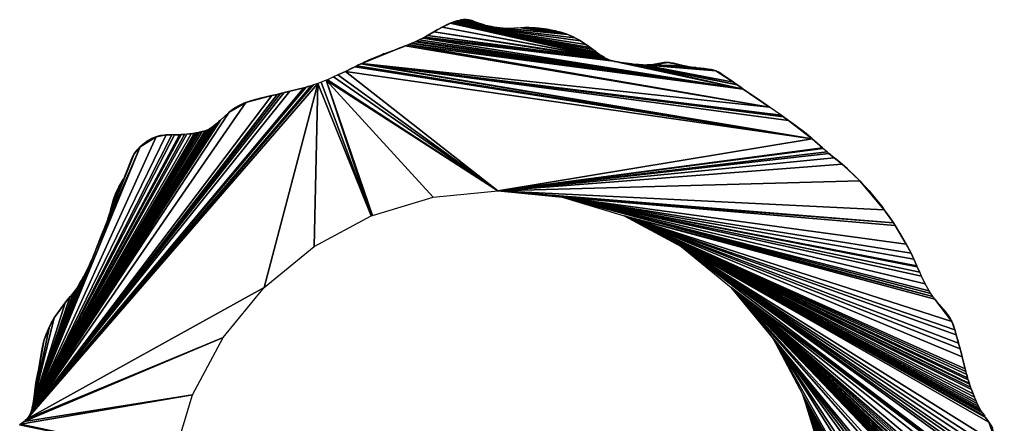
# Model space of a CAD drawing. Extents: x -97 to 94, y -97 to 94.
# Drawn here: x -89.8 to 93.6, y 18.2 to 94.1 of the extents above; entities that cross this region are included whole.
import ezdxf

# ---------------------------------------------------------------- set-up
doc = ezdxf.new("R2010")
doc.units = 0

msp = doc.modelspace()

# ---------------------------------------------------------------- linework, layer by layer
for points in [[(-6.4, 94.09, 84), (-7.22, 93.93, 84), (-8.9, 93.39, 84)], [(-6.18, 94.08, 84), (-6.4, 94.09, 84), (-8.9, 93.39, 84)], [(-5.66, 94.05, 84), (-6.18, 94.08, 84), (-8.9, 93.39, 84)], [(-5.51, 94.03, 84), (-5.66, 94.05, 84), (-8.9, 93.39, 84)], [(-4.99, 93.92, 84), (-5.51, 94.03, 84), (-8.9, 93.39, 84)], [(-7.22, 93.93, 84), (-7.7, 93.82, 84), (-8.9, 93.39, 84)], [(-4.31, 93.68, 84), (-4.99, 93.92, 84), (-8.9, 93.39, 84)], [(-7.7, 93.82, 84), (-8.49, 93.54, 84), (-8.9, 93.39, 84)], [(-3.76, 93.49, 84), (-4.31, 93.68, 84), (-8.9, 93.39, 84)], [(-7.7, 93.82, 84), (-8.27, 93.63, 84), (-8.49, 93.54, 84)], [(-6.4, 94.09, 84), (-6.92, 94.01, 84), (-7.22, 93.93, 84)], [(-5.66, 94.05, 84), (-5.88, 94.09, 84), (-6.18, 94.08, 84)], [(-4.99, 93.92, 84), (-5.36, 94.01, 84), (-5.51, 94.03, 84)], [(-4.31, 93.68, 84), (-4.83, 93.88, 84), (-4.99, 93.92, 84)], [(-11.98, 91.79, 84), (-13.04, 91.18, 84), (-13.19, 91.09, 84)], [(-11.98, 91.79, 84), (-13.19, 91.09, 84), (20.76, 86.61, 84)], [(-10.46, 92.65, 84), (-11.34, 92.16, 84), (-11.98, 91.79, 84)], [(-10.46, 92.65, 84), (-11.98, 91.79, 84), (20.22, 86.85, 84)], [(-11.34, 92.16, 84), (-11.8, 91.9, 84), (-11.98, 91.79, 84)], [(-11.98, 91.79, 84), (20.76, 86.61, 84), (20.22, 86.85, 84)], [(-8.9, 93.39, 84), (-9.01, 93.35, 84), (-10.46, 92.65, 84)], [(-8.9, 93.39, 84), (-10.46, 92.65, 84), (20.11, 86.91, 84)], [(-9.01, 93.35, 84), (-9.76, 93, 84), (-10.46, 92.65, 84)], [(-9.76, 93, 84), (-9.93, 92.92, 84), (-10.46, 92.65, 84)], [(-9.93, 92.92, 84), (-10.16, 92.81, 84), (-10.46, 92.65, 84)], [(-10.46, 92.65, 84), (20.22, 86.85, 84), (20.11, 86.91, 84)], [(-9.01, 93.35, 84), (-9.41, 93.17, 84), (-9.76, 93, 84)], [(-8.9, 93.39, 84), (-8.96, 93.37, 84), (-9.01, 93.35, 84)], [(-2.75, 93.16, 84), (-3.76, 93.49, 84), (-8.9, 93.39, 84)], [(-8.9, 93.39, 84), (20.11, 86.91, 84), (20.01, 86.96, 84)], [(-8.9, 93.39, 84), (20.01, 86.96, 84), (19.7, 87.14, 84)], [(-8.9, 93.39, 84), (19.7, 87.14, 84), (19.17, 87.49, 84)], [(-8.9, 93.39, 84), (19.17, 87.49, 84), (18.65, 87.86, 84)], [(-8.9, 93.39, 84), (18.65, 87.86, 84), (18.45, 88.01, 84)], [(-8.9, 93.39, 84), (18.45, 88.01, 84), (17.85, 88.45, 84)], [(-8.9, 93.39, 84), (17.85, 88.45, 84), (17.37, 88.82, 84)], [(-8.9, 93.39, 84), (17.37, 88.82, 84), (16.56, 89.41, 84)], [(-8.9, 93.39, 84), (16.56, 89.41, 84), (15.51, 90.09, 84)], [(-2.23, 93, 84), (-2.75, 93.16, 84), (-8.9, 93.39, 84)], [(-1.18, 92.76, 84), (-2.23, 93, 84), (-8.9, 93.39, 84)], [(-8.9, 93.39, 84), (15.51, 90.09, 84), (14.48, 90.69, 84)], [(-0.66, 92.66, 84), (-1.18, 92.76, 84), (-8.9, 93.39, 84)], [(-0.14, 92.57, 84), (-0.66, 92.66, 84), (-8.9, 93.39, 84)], [(-8.9, 93.39, 84), (14.48, 90.69, 84), (13.13, 91.27, 84)], [(0.38, 92.51, 84), (-0.14, 92.57, 84), (-8.9, 93.39, 84)], [(0.38, 92.51, 84), (-8.9, 93.39, 84), (13.13, 91.27, 84)], [(-0.66, 92.66, 84), (-0.96, 92.72, 84), (-1.18, 92.76, 84)], [(-0.14, 92.57, 84), (-0.17, 92.58, 84), (-0.66, 92.66, 84)], [(0.91, 92.46, 84), (0.38, 92.51, 84), (13.13, 91.27, 84)], [(1.46, 92.44, 84), (1.4, 92.44, 84), (0.91, 92.46, 84)], [(1.46, 92.44, 84), (0.91, 92.46, 84), (13.13, 91.27, 84)], [(1.95, 92.43, 84), (1.46, 92.44, 84), (13.13, 91.27, 84)], [(4.31, 92.52, 84), (1.95, 92.43, 84), (13.13, 91.27, 84)], [(5.3, 92.58, 84), (5.11, 92.57, 84), (4.31, 92.52, 84)], [(13.13, 91.27, 84), (5.3, 92.58, 84), (4.31, 92.52, 84)], [(6.23, 92.56, 84), (5.6, 92.58, 84), (5.3, 92.58, 84)], [(13.13, 91.27, 84), (6.23, 92.56, 84), (5.3, 92.58, 84)], [(6.23, 92.56, 84), (5.91, 92.58, 84), (5.6, 92.58, 84)], [(6.87, 92.53, 84), (6.34, 92.56, 84), (6.23, 92.56, 84)], [(13.13, 91.27, 84), (6.87, 92.53, 84), (6.23, 92.56, 84)], [(6.87, 92.53, 84), (6.65, 92.55, 84), (6.34, 92.56, 84)], [(7.39, 92.49, 84), (7.02, 92.52, 84), (6.87, 92.53, 84)], [(9.28, 92.27, 84), (7.39, 92.49, 84), (6.87, 92.53, 84)], [(13.13, 91.27, 84), (9.28, 92.27, 84), (6.87, 92.53, 84)], [(9.28, 92.27, 84), (7.69, 92.48, 84), (7.39, 92.49, 84)], [(9.28, 92.27, 84), (8.73, 92.36, 84), (7.69, 92.48, 84)], [(10.67, 91.99, 84), (9.78, 92.19, 84), (9.28, 92.27, 84)], [(11.14, 91.87, 84), (10.67, 91.99, 84), (9.28, 92.27, 84)], [(13.13, 91.27, 84), (11.14, 91.87, 84), (9.28, 92.27, 84)], [(11.14, 91.87, 84), (10.82, 91.96, 84), (10.67, 91.99, 84)], [(11.14, 91.87, 84), (11.04, 91.9, 84), (10.82, 91.96, 84)], [(12.05, 91.64, 84), (11.54, 91.77, 84), (11.14, 91.87, 84)], [(13.13, 91.27, 84), (12.05, 91.64, 84), (11.14, 91.87, 84)], [(12.05, 91.64, 84), (11.76, 91.72, 84), (11.54, 91.77, 84)], [(-15.49, 89.92, 84), (-15.88, 89.75, 84), (-16.1, 89.65, 84)], [(-15.49, 89.92, 84), (-16.1, 89.65, 84), (46.06, 81.06, 84)], [(-15.27, 90.02, 84), (-15.49, 89.92, 84), (46.06, 81.06, 84)], [(-14.75, 90.27, 84), (-14.9, 90.2, 84), (-15.27, 90.02, 84)], [(-14.75, 90.27, 84), (-15.27, 90.02, 84), (46.06, 81.06, 84)], [(-14.05, 90.62, 84), (-14.08, 90.61, 84), (-14.75, 90.27, 84)], [(-14.05, 90.62, 84), (-14.75, 90.27, 84), (46.06, 81.06, 84)], [(-13.98, 90.65, 84), (-14.05, 90.62, 84), (21.78, 86.27, 84)], [(-14.05, 90.62, 84), (46.06, 81.06, 84), (21.78, 86.27, 84)], [(-13.71, 90.8, 84), (-13.98, 90.65, 84), (21.26, 86.42, 84)], [(-13.98, 90.65, 84), (21.78, 86.27, 84), (21.26, 86.42, 84)], [(-13.19, 91.09, 84), (-13.6, 90.87, 84), (-13.71, 90.8, 84)], [(-13.19, 91.09, 84), (-13.71, 90.8, 84), (21.06, 86.49, 84)], [(-13.71, 90.8, 84), (21.26, 86.42, 84), (21.06, 86.49, 84)], [(-13.19, 91.09, 84), (21.06, 86.49, 84), (20.76, 86.61, 84)], [(12.65, 91.44, 84), (12.39, 91.53, 84), (12.05, 91.64, 84)], [(13.13, 91.27, 84), (12.65, 91.44, 84), (12.05, 91.64, 84)], [(13.13, 91.27, 84), (12.96, 91.34, 84), (12.65, 91.44, 84)], [(13.73, 91.03, 84), (13.43, 91.16, 84), (13.13, 91.27, 84)], [(14.48, 90.69, 84), (13.73, 91.03, 84), (13.13, 91.27, 84)], [(14.48, 90.69, 84), (14.4, 90.72, 84), (13.73, 91.03, 84)], [(15.51, 90.09, 84), (15.35, 90.2, 84), (14.48, 90.69, 84)], [(16.56, 89.41, 84), (15.81, 89.9, 84), (15.51, 90.09, 84)], [(-17.36, 89.15, 84), (-19.08, 88.5, 84), (-25.49, 85.87, 84)], [(-17.36, 89.15, 84), (-25.49, 85.87, 84), (51.02, 77.67, 84)], [(-19.08, 88.5, 84), (-23.34, 86.85, 84), (-25.49, 85.87, 84)], [(-19.08, 88.5, 84), (-21.1, 87.74, 84), (-23.34, 86.85, 84)], [(-17.36, 89.15, 84), (-17.59, 89.06, 84), (-19.08, 88.5, 84)], [(-17.59, 89.06, 84), (-18.36, 88.77, 84), (-19.08, 88.5, 84)], [(-18.36, 88.77, 84), (-18.51, 88.72, 84), (-19.08, 88.5, 84)], [(-16.84, 89.34, 84), (-17.36, 89.15, 84), (51.02, 77.67, 84)], [(-16.27, 89.58, 84), (-16.57, 89.46, 84), (-16.84, 89.34, 84)], [(-16.27, 89.58, 84), (-16.84, 89.34, 84), (46.06, 81.06, 84)], [(-16.84, 89.34, 84), (51.02, 77.67, 84), (46.06, 81.06, 84)], [(-16.1, 89.65, 84), (-16.27, 89.58, 84), (46.06, 81.06, 84)], [(17.37, 88.82, 84), (16.87, 89.21, 84), (16.56, 89.41, 84)], [(17.37, 88.82, 84), (17.03, 89.1, 84), (16.87, 89.21, 84)], [(17.85, 88.45, 84), (17.59, 88.66, 84), (17.37, 88.82, 84)], [(-23.34, 86.85, 84), (-24.13, 86.53, 84), (-25.49, 85.87, 84)], [(-24.13, 86.53, 84), (-24.83, 86.19, 84), (-25.49, 85.87, 84)], [(-24.83, 86.19, 84), (-24.97, 86.13, 84), (-25.49, 85.87, 84)], [(-23.34, 86.85, 84), (-23.74, 86.69, 84), (-24.13, 86.53, 84)], [(-21.1, 87.74, 84), (-21.77, 87.49, 84), (-23.34, 86.85, 84)], [(-21.77, 87.49, 84), (-22.58, 87.18, 84), (-23.34, 86.85, 84)], [(-21.1, 87.74, 84), (-21.43, 87.63, 84), (-21.77, 87.49, 84)], [(-21.43, 87.63, 84), (-21.52, 87.59, 84), (-21.77, 87.49, 84)], [(-21.1, 87.74, 84), (-21.32, 87.67, 84), (-21.43, 87.63, 84)], [(18.65, 87.86, 84), (18.58, 87.92, 84), (18.45, 88.01, 84)], [(19.7, 87.14, 84), (19.39, 87.36, 84), (19.17, 87.49, 84)], [(20.01, 86.96, 84), (19.81, 87.08, 84), (19.7, 87.14, 84)], [(20.76, 86.61, 84), (20.45, 86.75, 84), (20.22, 86.85, 84)], [(21.78, 86.27, 84), (21.48, 86.36, 84), (21.26, 86.42, 84)], [(22.77, 86.07, 84), (21.87, 86.25, 84), (21.78, 86.27, 84)], [(46.06, 81.06, 84), (22.77, 86.07, 84), (21.78, 86.27, 84)], [(22.77, 86.07, 84), (22.69, 86.09, 84), (21.87, 86.25, 84)], [(-28.57, 84.37, 84), (-29.95, 83.74, 84), (-30.02, 83.7, 84)], [(-28.57, 84.37, 84), (-30.02, 83.7, 84), (0, 62, 84)], [(-26.84, 85.23, 84), (-27.41, 84.95, 84), (-28.57, 84.37, 84)], [(-26.84, 85.23, 84), (-28.57, 84.37, 84), (59.02, 71.74, 84)], [(-27.41, 84.95, 84), (-28.32, 84.5, 84), (-28.57, 84.37, 84)], [(-28.57, 84.37, 84), (0, 62, 84), (59.02, 71.74, 84)], [(-26.46, 85.42, 84), (-26.6, 85.35, 84), (-26.84, 85.23, 84)], [(-26.46, 85.42, 84), (-26.84, 85.23, 84), (59.02, 71.74, 84)], [(-25.71, 85.78, 84), (-26.24, 85.53, 84), (-26.46, 85.42, 84)], [(-25.71, 85.78, 84), (-26.46, 85.42, 84), (59.02, 71.74, 84)], [(-25.49, 85.87, 84), (-25.71, 85.78, 84), (59.02, 71.74, 84)], [(-25.49, 85.87, 84), (59.02, 71.74, 84), (54.59, 75.15, 84)], [(-25.49, 85.87, 84), (54.59, 75.15, 84), (53.62, 75.85, 84)], [(-25.49, 85.87, 84), (53.62, 75.85, 84), (53.2, 76.15, 84)], [(-25.49, 85.87, 84), (53.2, 76.15, 84), (51.02, 77.67, 84)], [(22.86, 86.05, 84), (22.83, 86.06, 84), (22.77, 86.07, 84)], [(46.06, 81.06, 84), (22.86, 86.05, 84), (22.77, 86.07, 84)], [(23.35, 85.98, 84), (22.93, 86.04, 84), (22.86, 86.05, 84)], [(46.06, 81.06, 84), (23.35, 85.98, 84), (22.86, 86.05, 84)], [(24.09, 85.88, 84), (23.59, 85.96, 84), (23.35, 85.98, 84)], [(46.06, 81.06, 84), (24.09, 85.88, 84), (23.35, 85.98, 84)], [(24.09, 85.88, 84), (23.98, 85.9, 84), (23.59, 85.96, 84)], [(25.43, 85.74, 84), (25.13, 85.77, 84), (24.09, 85.88, 84)], [(46.06, 81.06, 84), (25.43, 85.74, 84), (24.09, 85.88, 84)], [(26.89, 85.61, 84), (26.49, 85.65, 84), (25.43, 85.74, 84)], [(27.22, 85.58, 84), (26.89, 85.61, 84), (25.43, 85.74, 84)], [(44.92, 81.85, 84), (27.22, 85.58, 84), (25.43, 85.74, 84)], [(46.06, 81.06, 84), (44.92, 81.85, 84), (25.43, 85.74, 84)], [(36.39, 85.17, 84), (27.84, 85.56, 84), (27.22, 85.58, 84)], [(37.32, 85.05, 84), (36.39, 85.17, 84), (27.22, 85.58, 84)], [(38.11, 84.95, 84), (37.32, 85.05, 84), (27.22, 85.58, 84)], [(39.49, 84.8, 84), (38.11, 84.95, 84), (27.22, 85.58, 84)], [(40.95, 84.46, 84), (39.49, 84.8, 84), (27.22, 85.58, 84)], [(44.23, 82.33, 84), (40.95, 84.46, 84), (27.22, 85.58, 84)], [(44.92, 81.85, 84), (44.23, 82.33, 84), (27.22, 85.58, 84)], [(36.23, 85.19, 84), (28.04, 85.57, 84), (27.84, 85.56, 84)], [(36.39, 85.17, 84), (36.23, 85.19, 84), (27.84, 85.56, 84)], [(28.57, 85.59, 84), (28.35, 85.58, 84), (28.04, 85.57, 84)], [(35.35, 85.34, 84), (28.57, 85.59, 84), (28.04, 85.57, 84)], [(36.23, 85.19, 84), (35.35, 85.34, 84), (28.04, 85.57, 84)], [(34.83, 85.44, 84), (28.78, 85.62, 84), (28.57, 85.59, 84)], [(35.35, 85.34, 84), (34.83, 85.44, 84), (28.57, 85.59, 84)], [(31.98, 86.04, 84), (29.83, 85.78, 84), (28.78, 85.62, 84)], [(34.83, 85.44, 84), (31.98, 86.04, 84), (28.78, 85.62, 84)], [(31.33, 86.04, 84), (31.18, 86.03, 84), (29.83, 85.78, 84)], [(31.98, 86.04, 84), (31.33, 86.04, 84), (29.83, 85.78, 84)], [(31.98, 86.04, 84), (31.7, 86.06, 84), (31.33, 86.04, 84)], [(32.45, 85.99, 84), (32.22, 86.03, 84), (31.98, 86.04, 84)], [(34.37, 85.55, 84), (32.45, 85.99, 84), (31.98, 86.04, 84)], [(34.83, 85.44, 84), (34.37, 85.55, 84), (31.98, 86.04, 84)], [(34.37, 85.55, 84), (32.99, 85.89, 84), (32.45, 85.99, 84)], [(34.37, 85.55, 84), (33.96, 85.66, 84), (32.99, 85.89, 84)], [(34.83, 85.44, 84), (34.56, 85.51, 84), (34.37, 85.55, 84)], [(34.83, 85.44, 84), (34.66, 85.49, 84), (34.56, 85.51, 84)], [(35.35, 85.34, 84), (35.06, 85.4, 84), (34.83, 85.44, 84)], [(36.39, 85.17, 84), (36.31, 85.18, 84), (36.23, 85.19, 84)], [(37.32, 85.05, 84), (37.21, 85.07, 84), (36.39, 85.17, 84)], [(38.11, 84.95, 84), (37.78, 85, 84), (37.32, 85.05, 84)], [(39.49, 84.8, 84), (38.73, 84.89, 84), (38.11, 84.95, 84)], [(40.3, 84.66, 84), (40.05, 84.72, 84), (39.49, 84.8, 84)], [(40.95, 84.46, 84), (40.3, 84.66, 84), (39.49, 84.8, 84)], [(40.95, 84.46, 84), (40.58, 84.59, 84), (40.3, 84.66, 84)], [(41.61, 84.14, 84), (41.09, 84.4, 84), (40.95, 84.46, 84)], [(42.14, 83.8, 84), (41.61, 84.14, 84), (40.95, 84.46, 84)], [(44.23, 82.33, 84), (42.14, 83.8, 84), (40.95, 84.46, 84)], [(-23.73, 57.28, 84), (-32.19, 82.72, 84), (-33.13, 82.36, 84)], [(-31.97, 82.81, 84), (-32.19, 82.72, 84), (0, 62, 84)], [(-23.73, 57.28, 84), (-23.49, 57.35, 84), (-32.19, 82.72, 84)], [(-32.19, 82.72, 84), (-23.49, 57.35, 84), (-12.1, 60.81, 84)], [(-32.19, 82.72, 84), (-12.1, 60.81, 84), (0, 62, 84)], [(-30.8, 83.33, 84), (-31.97, 82.81, 84), (0, 62, 84)], [(-30.02, 83.7, 84), (-30.8, 83.33, 84), (0, 62, 84)], [(42.14, 83.8, 84), (41.75, 84.06, 84), (41.61, 84.14, 84)], [(44.23, 82.33, 84), (42.51, 83.55, 84), (42.14, 83.8, 84)], [(-33.76, 82.12, 84), (-34.56, 81.83, 84), (-88.35, 19.21, 84)], [(-43.84, 43.84, 84), (-33.76, 82.12, 84), (-88.35, 19.21, 84)], [(-34.56, 81.83, 84), (-34.99, 81.69, 84), (-88.35, 19.21, 84)], [(-34.99, 81.69, 84), (-35.94, 81.41, 84), (-88.35, 19.21, 84)], [(-35.94, 81.41, 84), (-36.38, 81.29, 84), (-88.35, 19.21, 84)], [(-36.38, 81.29, 84), (-39.03, 80.65, 84), (-88.35, 19.21, 84)], [(-43.84, 43.84, 84), (-34.45, 51.55, 84), (-33.76, 82.12, 84)], [(-36.38, 81.29, 84), (-38.49, 80.79, 84), (-39.03, 80.65, 84)], [(-38.49, 80.79, 84), (-38.74, 80.73, 84), (-39.03, 80.65, 84)], [(-36.38, 81.29, 84), (-37.7, 80.99, 84), (-38.49, 80.79, 84)], [(-37.7, 80.99, 84), (-38.4, 80.81, 84), (-38.49, 80.79, 84)], [(-36.38, 81.29, 84), (-36.67, 81.23, 84), (-37.7, 80.99, 84)], [(-35.94, 81.41, 84), (-36.16, 81.35, 84), (-36.38, 81.29, 84)], [(-34.99, 81.69, 84), (-35.63, 81.51, 84), (-35.94, 81.41, 84)], [(-34.45, 51.55, 84), (-23.73, 57.28, 84), (-33.76, 82.12, 84)], [(-23.73, 57.28, 84), (-33.13, 82.36, 84), (-33.76, 82.12, 84)], [(44.45, 82.18, 84), (44.31, 82.27, 84), (44.23, 82.33, 84)], [(44.92, 81.85, 84), (44.45, 82.18, 84), (44.23, 82.33, 84)], [(44.92, 81.85, 84), (44.85, 81.91, 84), (44.45, 82.18, 84)], [(46.06, 81.06, 84), (45.6, 81.39, 84), (44.92, 81.85, 84)], [(49.33, 78.85, 84), (48.57, 79.37, 84), (46.06, 81.06, 84)], [(51.02, 77.67, 84), (49.33, 78.85, 84), (46.06, 81.06, 84)], [(-39.03, 80.65, 84), (-40.17, 80.36, 84), (-88.35, 19.21, 84)], [(-40.17, 80.36, 84), (-40.77, 80.2, 84), (-88.35, 19.21, 84)], [(-40.77, 80.2, 84), (-41.37, 80.06, 84), (-88.35, 19.21, 84)], [(-41.37, 80.06, 84), (-87.96, 19.73, 84), (-88.35, 19.21, 84)], [(-41.37, 80.06, 84), (-42.41, 79.83, 84), (-87.96, 19.73, 84)], [(-42.41, 79.83, 84), (-47.28, 78.51, 84), (-87.96, 19.73, 84)], [(-42.41, 79.83, 84), (-43.98, 79.47, 84), (-47.28, 78.51, 84)], [(-43.98, 79.47, 84), (-44.95, 79.24, 84), (-47.28, 78.51, 84)], [(-44.95, 79.24, 84), (-46.15, 78.9, 84), (-47.28, 78.51, 84)], [(-46.15, 78.9, 84), (-46.51, 78.78, 84), (-47.28, 78.51, 84)], [(-44.95, 79.24, 84), (-45.24, 79.17, 84), (-46.15, 78.9, 84)], [(-43.98, 79.47, 84), (-44.28, 79.41, 84), (-44.95, 79.24, 84)], [(-44.28, 79.41, 84), (-44.8, 79.28, 84), (-44.95, 79.24, 84)], [(-42.41, 79.83, 84), (-42.71, 79.78, 84), (-43.98, 79.47, 84)], [(-41.37, 80.06, 84), (-41.67, 80, 84), (-42.41, 79.83, 84)], [(-40.77, 80.2, 84), (-41.15, 80.12, 84), (-41.37, 80.06, 84)], [(-40.17, 80.36, 84), (-40.56, 80.27, 84), (-40.77, 80.2, 84)], [(-39.03, 80.65, 84), (-40.06, 80.39, 84), (-40.17, 80.36, 84)], [(50.03, 78.37, 84), (49.5, 78.74, 84), (49.33, 78.85, 84)], [(51.02, 77.67, 84), (50.03, 78.37, 84), (49.33, 78.85, 84)], [(-47.28, 78.51, 84), (-50.38, 76.72, 84), (-87.96, 19.73, 84)], [(-47.28, 78.51, 84), (-49.2, 77.6, 84), (-50.38, 76.72, 84)], [(-49.2, 77.6, 84), (-49.84, 77.14, 84), (-50.38, 76.72, 84)], [(-49.84, 77.14, 84), (-50.06, 76.98, 84), (-50.38, 76.72, 84)], [(-49.2, 77.6, 84), (-49.72, 77.23, 84), (-49.84, 77.14, 84)], [(-47.28, 78.51, 84), (-48.15, 78.16, 84), (-49.2, 77.6, 84)], [(-48.15, 78.16, 84), (-48.67, 77.89, 84), (-49.2, 77.6, 84)], [(-47.28, 78.51, 84), (-47.63, 78.38, 84), (-48.15, 78.16, 84)], [(51.02, 77.67, 84), (50.48, 78.06, 84), (50.03, 78.37, 84)], [(51.02, 77.67, 84), (50.91, 77.75, 84), (50.48, 78.06, 84)], [(-50.38, 76.72, 84), (-52.06, 75.2, 84), (-87.96, 19.73, 84)], [(-52.06, 75.2, 84), (-52.28, 75.01, 84), (-87.96, 19.73, 84)], [(-52.06, 75.2, 84), (-52.17, 75.11, 84), (-52.28, 75.01, 84)], [(-50.38, 76.72, 84), (-50.79, 76.36, 84), (-52.06, 75.2, 84)], [(-50.79, 76.36, 84), (-51.97, 75.29, 84), (-52.06, 75.2, 84)], [(-50.38, 76.72, 84), (-50.62, 76.51, 84), (-50.79, 76.36, 84)], [(54.59, 75.15, 84), (53.78, 75.75, 84), (53.62, 75.85, 84)], [(54.59, 75.15, 84), (54.41, 75.29, 84), (53.78, 75.75, 84)], [(-52.28, 75.01, 84), (-52.83, 74.52, 84), (-87.96, 19.73, 84)], [(-52.83, 74.52, 84), (-53.37, 74.09, 84), (-87.96, 19.73, 84)], [(-53.37, 74.09, 84), (-53.89, 73.7, 84), (-87.96, 19.73, 84)], [(-53.89, 73.7, 84), (-54.19, 73.54, 84), (-87.96, 19.73, 84)], [(-54.19, 73.54, 84), (-54.41, 73.44, 84), (-87.96, 19.73, 84)], [(-54.41, 73.44, 84), (-54.94, 73.23, 84), (-87.96, 19.73, 84)], [(-53.37, 74.09, 84), (-53.67, 73.87, 84), (-53.89, 73.7, 84)], [(56.47, 73.79, 84), (55.91, 74.21, 84), (54.59, 75.15, 84)], [(59.02, 71.74, 84), (56.47, 73.79, 84), (54.59, 75.15, 84)], [(59.02, 71.74, 84), (56.83, 73.54, 84), (56.47, 73.79, 84)], [(57.08, 73.34, 84), (56.95, 73.46, 84), (56.83, 73.54, 84)], [(59.02, 71.74, 84), (57.08, 73.34, 84), (56.83, 73.54, 84)], [(-54.94, 73.23, 84), (-55.46, 73.07, 84), (-87.96, 19.73, 84)], [(-55.46, 73.07, 84), (-55.98, 72.96, 84), (-87.96, 19.73, 84)], [(-55.98, 72.96, 84), (-56.39, 72.86, 84), (-87.96, 19.73, 84)], [(-56.39, 72.86, 84), (-56.61, 72.82, 84), (-87.96, 19.73, 84)], [(-56.61, 72.82, 84), (-56.94, 72.76, 84), (-87.96, 19.73, 84)], [(-56.94, 72.76, 84), (-57.55, 72.67, 84), (-87.96, 19.73, 84)], [(-57.55, 72.67, 84), (-87.91, 19.83, 84), (-87.96, 19.73, 84)], [(-57.55, 72.67, 84), (-58.37, 72.59, 84), (-87.91, 19.83, 84)], [(-58.37, 72.59, 84), (-58.81, 72.55, 84), (-87.91, 19.83, 84)], [(-58.81, 72.55, 84), (-59.42, 72.52, 84), (-87.91, 19.83, 84)], [(-59.42, 72.52, 84), (-87.68, 20.25, 84), (-87.91, 19.83, 84)], [(-59.42, 72.52, 84), (-59.76, 72.5, 84), (-87.68, 20.25, 84)], [(-59.76, 72.5, 84), (-60.68, 72.48, 84), (-87.68, 20.25, 84)], [(-60.68, 72.48, 84), (-61.2, 72.46, 84), (-87.68, 20.25, 84)], [(-61.2, 72.46, 84), (-62.24, 72.45, 84), (-87.68, 20.25, 84)], [(-62.24, 72.45, 84), (-64.11, 72.12, 84), (-87.68, 20.25, 84)], [(-64.11, 72.12, 84), (-67.12, 70.2, 84), (-87.68, 20.25, 84)], [(-64.11, 72.12, 84), (-65.86, 71.23, 84), (-67.12, 70.2, 84)], [(-64.11, 72.12, 84), (-64.83, 71.84, 84), (-65.86, 71.23, 84)], [(-64.83, 71.84, 84), (-65.61, 71.39, 84), (-65.86, 71.23, 84)], [(-64.83, 71.84, 84), (-65.37, 71.55, 84), (-65.61, 71.39, 84)], [(-64.11, 72.12, 84), (-64.32, 72.06, 84), (-64.83, 71.84, 84)], [(-64.32, 72.06, 84), (-64.76, 71.87, 84), (-64.83, 71.84, 84)], [(-62.24, 72.45, 84), (-62.58, 72.4, 84), (-64.11, 72.12, 84)], [(-62.58, 72.4, 84), (-63.07, 72.36, 84), (-64.11, 72.12, 84)], [(-63.07, 72.36, 84), (-63.29, 72.33, 84), (-64.11, 72.12, 84)], [(-63.29, 72.33, 84), (-63.81, 72.23, 84), (-64.11, 72.12, 84)], [(-62.24, 72.45, 84), (-62.29, 72.44, 84), (-62.58, 72.4, 84)], [(-61.62, 72.46, 84), (-61.76, 72.46, 84), (-62.24, 72.45, 84)], [(-61.2, 72.46, 84), (-61.62, 72.46, 84), (-62.24, 72.45, 84)], [(-59.76, 72.5, 84), (-60.52, 72.49, 84), (-60.68, 72.48, 84)], [(-58.81, 72.55, 84), (-59.27, 72.54, 84), (-59.42, 72.52, 84)], [(-57.55, 72.67, 84), (-57.85, 72.65, 84), (-58.37, 72.59, 84)], [(-56.94, 72.76, 84), (-57.24, 72.72, 84), (-57.55, 72.67, 84)], [(-55.46, 73.07, 84), (-55.79, 73, 84), (-55.98, 72.96, 84)], [(-55.79, 73, 84), (-55.87, 72.98, 84), (-55.98, 72.96, 84)], [(-54.94, 73.23, 84), (-55.35, 73.11, 84), (-55.46, 73.07, 84)], [(0, 62, 84), (60.93, 70.04, 84), (59.02, 71.74, 84)], [(59.02, 71.74, 84), (57.63, 72.92, 84), (57.08, 73.34, 84)], [(57.9, 72.7, 84), (57.73, 72.84, 84), (57.63, 72.92, 84)], [(59.02, 71.74, 84), (57.9, 72.7, 84), (57.63, 72.92, 84)], [(59.02, 71.74, 84), (58.32, 72.37, 84), (57.9, 72.7, 84)], [(59.02, 71.74, 84), (58.84, 71.9, 84), (58.32, 72.37, 84)], [(60.93, 70.04, 84), (59.95, 70.92, 84), (59.02, 71.74, 84)], [(-67.12, 70.2, 84), (-75.5, 50.74, 84), (-87.68, 20.25, 84)], [(-67.12, 70.2, 84), (-68.21, 68.93, 84), (-75.5, 50.74, 84)], [(-67.12, 70.2, 84), (-67.53, 69.81, 84), (-68.21, 68.93, 84)], [(-67.53, 69.81, 84), (-67.95, 69.33, 84), (-68.21, 68.93, 84)], [(-67.12, 70.2, 84), (-67.42, 69.94, 84), (-67.53, 69.81, 84)], [(-65.86, 71.23, 84), (-66.6, 70.66, 84), (-67.12, 70.2, 84)], [(-66.6, 70.66, 84), (-66.96, 70.35, 84), (-67.12, 70.2, 84)], [(-66.96, 70.35, 84), (-67.01, 70.31, 84), (-67.12, 70.2, 84)], [(-66.6, 70.66, 84), (-66.87, 70.44, 84), (-66.96, 70.35, 84)], [(-65.86, 71.23, 84), (-66.24, 70.94, 84), (-66.6, 70.66, 84)], [(-66.24, 70.94, 84), (-66.47, 70.77, 84), (-66.6, 70.66, 84)], [(-65.86, 71.23, 84), (-66.2, 70.98, 84), (-66.24, 70.94, 84)], [(-65.61, 71.39, 84), (-65.7, 71.33, 84), (-65.86, 71.23, 84)], [(0, 62, 84), (61.04, 69.93, 84), (60.93, 70.04, 84)], [(0, 62, 84), (61.8, 69.3, 84), (61.04, 69.93, 84)], [(-68.21, 68.93, 84), (-69.59, 65.64, 84), (-75.5, 50.74, 84)], [(-68.21, 68.93, 84), (-68.54, 68.36, 84), (-69.59, 65.64, 84)], [(-68.54, 68.36, 84), (-68.68, 68.04, 84), (-69.59, 65.64, 84)], [(-68.68, 68.04, 84), (-68.81, 67.74, 84), (-69.59, 65.64, 84)], [(-68.54, 68.36, 84), (-68.58, 68.26, 84), (-68.68, 68.04, 84)], [(-68.21, 68.93, 84), (-68.47, 68.49, 84), (-68.54, 68.36, 84)], [(-67.95, 69.33, 84), (-67.99, 69.27, 84), (-68.21, 68.93, 84)], [(0, 62, 84), (62.17, 68.99, 84), (61.8, 69.3, 84)], [(0, 62, 84), (63.17, 68.17, 84), (62.17, 68.99, 84)], [(0, 62, 84), (64.62, 66.99, 84), (63.17, 68.17, 84)], [(63.17, 68.17, 84), (62.46, 68.76, 84), (62.17, 68.99, 84)], [(64.62, 66.99, 84), (63.53, 67.89, 84), (63.17, 68.17, 84)], [(64.62, 66.99, 84), (63.64, 67.8, 84), (63.53, 67.89, 84)], [(-68.81, 67.74, 84), (-69.01, 67.22, 84), (-69.59, 65.64, 84)], [(-69.02, 67.22, 84), (-69.06, 67.11, 84), (-69.59, 65.64, 84)], [(-69.01, 67.22, 84), (-69.02, 67.22, 84), (-69.59, 65.64, 84)], [(-68.81, 67.74, 84), (-68.9, 67.52, 84), (-69.01, 67.22, 84)], [(0, 62, 84), (67.98, 63.82, 84), (64.62, 66.99, 84)], [(65.62, 66.1, 84), (65.3, 66.39, 84), (64.62, 66.99, 84)], [(67.98, 63.82, 84), (65.62, 66.1, 84), (64.62, 66.99, 84)], [(66.12, 65.63, 84), (65.97, 65.78, 84), (65.62, 66.1, 84)], [(67.98, 63.82, 84), (66.12, 65.63, 84), (65.62, 66.1, 84)], [(-69.59, 65.64, 84), (-70.01, 64.61, 84), (-75.5, 50.74, 84)], [(-70.01, 64.61, 84), (-70.06, 64.51, 84), (-75.5, 50.74, 84)], [(-70.06, 64.51, 84), (-73.9, 54.8, 84), (-75.5, 50.74, 84)], [(-70.06, 64.51, 84), (-70.22, 64.22, 84), (-73.9, 54.8, 84)], [(-70.22, 64.22, 84), (-73.18, 56.7, 84), (-73.9, 54.8, 84)], [(-70.22, 64.22, 84), (-70.3, 64.09, 84), (-73.18, 56.7, 84)], [(67.98, 63.82, 84), (66.74, 65.07, 84), (66.12, 65.63, 84)], [(67.98, 63.82, 84), (66.87, 64.94, 84), (66.74, 65.07, 84)], [(-70.3, 64.09, 84), (-73.1, 56.94, 84), (-73.18, 56.7, 84)], [(-70.3, 64.09, 84), (-71.13, 62.71, 84), (-73.1, 56.94, 84)], [(-71.13, 62.71, 84), (-72.75, 58.03, 84), (-73.1, 56.94, 84)], [(-71.13, 62.71, 84), (-71.66, 61.63, 84), (-72.75, 58.03, 84)], [(-71.13, 62.71, 84), (-71.43, 62.13, 84), (-71.66, 61.63, 84)], [(-71.13, 62.71, 84), (-71.21, 62.55, 84), (-71.43, 62.13, 84)], [(-70.3, 64.09, 84), (-70.6, 63.59, 84), (-71.13, 62.71, 84)], [(-70.6, 63.59, 84), (-70.82, 63.24, 84), (-71.13, 62.71, 84)], [(-70.82, 63.24, 84), (-71.12, 62.73, 84), (-71.13, 62.71, 84)], [(-70.3, 64.09, 84), (-70.49, 63.78, 84), (-70.6, 63.59, 84)], [(0, 62, 84), (72.56, 58.44, 84), (67.98, 63.82, 84)], [(69.38, 62.29, 84), (68.83, 62.91, 84), (67.98, 63.82, 84)], [(69.76, 61.89, 84), (69.38, 62.29, 84), (67.98, 63.82, 84)], [(72.56, 58.44, 84), (69.76, 61.89, 84), (67.98, 63.82, 84)], [(-71.66, 61.63, 84), (-72.67, 58.32, 84), (-72.75, 58.03, 84)], [(-71.66, 61.63, 84), (-72.01, 60.71, 84), (-72.67, 58.32, 84)], [(-72.01, 60.71, 84), (-72.36, 59.5, 84), (-72.67, 58.32, 84)], [(-72.01, 60.71, 84), (-72.12, 60.39, 84), (-72.36, 59.5, 84)], [(-71.66, 61.63, 84), (-71.69, 61.56, 84), (-72.01, 60.71, 84)], [(-71.69, 61.56, 84), (-71.92, 60.96, 84), (-72.01, 60.71, 84)], [(-71.43, 62.13, 84), (-71.5, 62, 84), (-71.66, 61.63, 84)], [(-71.5, 62, 84), (-71.56, 61.88, 84), (-71.66, 61.63, 84)], [(0, 62, 84), (12.1, 60.81, 84), (74.28, 55.96, 84)], [(0, 62, 84), (74.28, 55.96, 84), (72.56, 58.44, 84)], [(12.1, 60.81, 84), (23.73, 57.28, 84), (81.67, 42.14, 84)], [(12.1, 60.81, 84), (81.67, 42.14, 84), (81.28, 42.7, 84)], [(12.1, 60.81, 84), (81.28, 42.7, 84), (80.97, 43.21, 84)], [(12.1, 60.81, 84), (80.97, 43.21, 84), (80.25, 44.56, 84)], [(12.1, 60.81, 84), (80.25, 44.56, 84), (79.55, 45.99, 84)], [(12.1, 60.81, 84), (79.55, 45.99, 84), (79.2, 46.72, 84)], [(12.1, 60.81, 84), (79.2, 46.72, 84), (78.75, 47.74, 84)], [(12.1, 60.81, 84), (78.75, 47.74, 84), (78.67, 47.91, 84)], [(12.1, 60.81, 84), (78.67, 47.91, 84), (78.1, 49.19, 84)], [(12.1, 60.81, 84), (78.1, 49.19, 84), (77.58, 50.27, 84)], [(12.1, 60.81, 84), (77.58, 50.27, 84), (76.69, 51.98, 84)], [(12.1, 60.81, 84), (76.69, 51.98, 84), (74.6, 55.5, 84)], [(12.1, 60.81, 84), (74.6, 55.5, 84), (74.28, 55.96, 84)], [(69.76, 61.89, 84), (69.54, 62.13, 84), (69.38, 62.29, 84)], [(69.76, 61.89, 84), (69.7, 61.96, 84), (69.54, 62.13, 84)], [(70.3, 61.26, 84), (69.89, 61.74, 84), (69.76, 61.89, 84)], [(71.43, 59.94, 84), (70.3, 61.26, 84), (69.76, 61.89, 84)], [(72.56, 58.44, 84), (71.43, 59.94, 84), (69.76, 61.89, 84)], [(71.43, 59.94, 84), (70.73, 60.78, 84), (70.3, 61.26, 84)], [(-72.36, 59.5, 84), (-72.58, 58.66, 84), (-72.67, 58.32, 84)], [(-72.36, 59.5, 84), (-72.52, 58.94, 84), (-72.58, 58.66, 84)], [(-72.52, 58.94, 84), (-72.54, 58.83, 84), (-72.58, 58.66, 84)], [(-72.12, 60.39, 84), (-72.18, 60.19, 84), (-72.36, 59.5, 84)], [(-72.18, 60.19, 84), (-72.26, 59.91, 84), (-72.36, 59.5, 84)], [(72.09, 59.07, 84), (71.87, 59.37, 84), (71.43, 59.94, 84)], [(72.56, 58.44, 84), (72.09, 59.07, 84), (71.43, 59.94, 84)], [(72.56, 58.44, 84), (72.42, 58.64, 84), (72.09, 59.07, 84)], [(23.73, 57.28, 84), (34.45, 51.55, 84), (89.98, 22.12, 84)], [(23.73, 57.28, 84), (89.98, 22.12, 84), (89.77, 22.59, 84)], [(23.73, 57.28, 84), (89.77, 22.59, 84), (89.47, 23.3, 84)], [(23.73, 57.28, 84), (89.47, 23.3, 84), (89.23, 23.9, 84)], [(23.73, 57.28, 84), (89.23, 23.9, 84), (88.92, 24.73, 84)], [(23.73, 57.28, 84), (88.92, 24.73, 84), (88.76, 25.17, 84)], [(23.73, 57.28, 84), (88.76, 25.17, 84), (88.57, 25.74, 84)], [(23.73, 57.28, 84), (88.57, 25.74, 84), (88.53, 25.85, 84)], [(23.73, 57.28, 84), (88.53, 25.85, 84), (88.31, 26.51, 84)], [(23.73, 57.28, 84), (88.31, 26.51, 84), (88.19, 26.93, 84)], [(23.73, 57.28, 84), (88.19, 26.93, 84), (88.03, 27.56, 84)], [(23.73, 57.28, 84), (88.03, 27.56, 84), (87.88, 28.08, 84)], [(23.73, 57.28, 84), (87.88, 28.08, 84), (87.73, 28.6, 84)], [(23.73, 57.28, 84), (87.73, 28.6, 84), (87.19, 30.84, 84)], [(23.73, 57.28, 84), (87.19, 30.84, 84), (86.81, 32.34, 84)], [(23.73, 57.28, 84), (86.81, 32.34, 84), (86.5, 33.4, 84)], [(23.73, 57.28, 84), (86.5, 33.4, 84), (86.49, 33.44, 84)], [(23.73, 57.28, 84), (86.49, 33.44, 84), (86.07, 34.97, 84)], [(23.73, 57.28, 84), (86.07, 34.97, 84), (85.81, 35.92, 84)], [(23.73, 57.28, 84), (85.81, 35.92, 84), (85.25, 37.47, 84)], [(23.73, 57.28, 84), (85.25, 37.47, 84), (82.04, 41.65, 84)], [(23.73, 57.28, 84), (82.04, 41.65, 84), (81.67, 42.14, 84)], [(73.28, 57.43, 84), (72.97, 57.88, 84), (72.56, 58.44, 84)], [(74.28, 55.96, 84), (73.28, 57.43, 84), (72.56, 58.44, 84)], [(74.28, 55.96, 84), (73.42, 57.25, 84), (73.28, 57.43, 84)], [(74.28, 55.96, 84), (73.75, 56.78, 84), (73.42, 57.25, 84)], [(74.6, 55.5, 84), (74.46, 55.7, 84), (74.28, 55.96, 84)], [(76.69, 51.98, 84), (74.79, 55.22, 84), (74.6, 55.5, 84)], [(76.69, 51.98, 84), (75.47, 54.1, 84), (74.79, 55.22, 84)], [(-73.9, 54.8, 84), (-74.49, 53.32, 84), (-75.5, 50.74, 84)], [(-74.49, 53.32, 84), (-74.89, 52.29, 84), (-75.5, 50.74, 84)], [(-74.49, 53.32, 84), (-74.75, 52.68, 84), (-74.89, 52.29, 84)], [(-73.9, 54.8, 84), (-73.99, 54.59, 84), (-74.49, 53.32, 84)], [(-73.99, 54.59, 84), (-74.25, 53.97, 84), (-74.49, 53.32, 84)], [(76.69, 51.98, 84), (76.61, 52.13, 84), (75.47, 54.1, 84)], [(-74.89, 52.29, 84), (-75.09, 51.81, 84), (-75.5, 50.74, 84)], [(-75.09, 51.81, 84), (-75.1, 51.79, 84), (-75.5, 50.74, 84)], [(-75.1, 51.79, 84), (-75.11, 51.77, 84), (-75.5, 50.74, 84)], [(-75.11, 51.77, 84), (-75.29, 51.33, 84), (-75.5, 50.74, 84)], [(34.45, 51.55, 84), (43.84, 43.84, 84), (92.64, 7.2, 84)], [(34.45, 51.55, 84), (92.64, 7.2, 84), (93.05, 8.99, 84)], [(34.45, 51.55, 84), (93.05, 8.99, 84), (93.15, 9.51, 84)], [(34.45, 51.55, 84), (93.15, 9.51, 84), (93.29, 10.33, 84)], [(34.45, 51.55, 84), (93.29, 10.33, 84), (93.4, 11.07, 84)], [(34.45, 51.55, 84), (93.4, 11.07, 84), (93.53, 12.12, 84)], [(34.45, 51.55, 84), (93.53, 12.12, 84), (93.61, 13.16, 84)], [(34.45, 51.55, 84), (93.61, 13.16, 84), (93.6, 14.62, 84)], [(34.45, 51.55, 84), (93.6, 14.62, 84), (92.2, 18.62, 84)], [(34.45, 51.55, 84), (92.2, 18.62, 84), (91.56, 19.49, 84)], [(34.45, 51.55, 84), (91.56, 19.49, 84), (91.4, 19.73, 84)], [(34.45, 51.55, 84), (91.4, 19.73, 84), (91.02, 20.27, 84)], [(34.45, 51.55, 84), (91.02, 20.27, 84), (90.81, 20.59, 84)], [(34.45, 51.55, 84), (90.81, 20.59, 84), (90.69, 20.77, 84)], [(34.45, 51.55, 84), (90.69, 20.77, 84), (90.51, 21.08, 84)], [(34.45, 51.55, 84), (90.51, 21.08, 84), (90.28, 21.51, 84)], [(34.45, 51.55, 84), (90.28, 21.51, 84), (89.98, 22.12, 84)], [(77.58, 50.27, 84), (76.81, 51.76, 84), (76.69, 51.98, 84)], [(77.58, 50.27, 84), (77.26, 50.91, 84), (76.81, 51.76, 84)], [(-75.5, 50.74, 84), (-75.59, 50.52, 84), (-87.68, 20.25, 84)], [(-75.59, 50.52, 84), (-76.03, 49.48, 84), (-87.68, 20.25, 84)], [(-75.59, 50.52, 84), (-75.76, 50.14, 84), (-76.03, 49.48, 84)], [(-75.76, 50.14, 84), (-75.81, 50.03, 84), (-76.03, 49.48, 84)], [(-75.81, 50.03, 84), (-75.92, 49.77, 84), (-76.03, 49.48, 84)], [(77.58, 50.27, 84), (77.51, 50.43, 84), (77.26, 50.91, 84)], [(78.1, 49.19, 84), (77.79, 49.83, 84), (77.58, 50.27, 84)], [(78.1, 49.19, 84), (77.98, 49.48, 84), (77.79, 49.83, 84)], [(-76.03, 49.48, 84), (-76.09, 49.32, 84), (-87.68, 20.25, 84)], [(-76.09, 49.32, 84), (-76.49, 48.43, 84), (-87.68, 20.25, 84)], [(-76.49, 48.43, 84), (-76.68, 47.98, 84), (-87.68, 20.25, 84)], [(-76.68, 47.98, 84), (-77.1, 47.11, 84), (-87.68, 20.25, 84)], [(-76.68, 47.98, 84), (-76.95, 47.45, 84), (-77.1, 47.11, 84)], [(-76.68, 47.98, 84), (-76.86, 47.66, 84), (-76.95, 47.45, 84)], [(-76.09, 49.32, 84), (-76.25, 49, 84), (-76.49, 48.43, 84)], [(78.67, 47.91, 84), (78.33, 48.68, 84), (78.1, 49.19, 84)], [(79.2, 46.72, 84), (79.17, 46.81, 84), (78.75, 47.74, 84)], [(-77.1, 47.11, 84), (-77.44, 46.47, 84), (-87.68, 20.25, 84)], [(-77.44, 46.47, 84), (-77.76, 45.85, 84), (-87.68, 20.25, 84)], [(-77.76, 45.85, 84), (-77.92, 45.56, 84), (-87.68, 20.25, 84)], [(-77.76, 45.85, 84), (-77.91, 45.6, 84), (-77.92, 45.56, 84)], [(-77.44, 46.47, 84), (-77.47, 46.41, 84), (-77.76, 45.85, 84)], [(-77.1, 47.11, 84), (-77.38, 46.59, 84), (-77.44, 46.47, 84)], [(-77.92, 45.56, 84), (-78.05, 45.32, 84), (-87.68, 20.25, 84)], [(-78.05, 45.32, 84), (-78.2, 45.07, 84), (-87.68, 20.25, 84)], [(-78.2, 45.07, 84), (-78.36, 44.79, 84), (-87.68, 20.25, 84)], [(-78.36, 44.79, 84), (-78.5, 44.57, 84), (-87.68, 20.25, 84)], [(-78.5, 44.57, 84), (-79.03, 43.75, 84), (-87.68, 20.25, 84)], [(-78.36, 44.79, 84), (-78.45, 44.66, 84), (-78.5, 44.57, 84)], [(-78.2, 45.07, 84), (-78.27, 44.95, 84), (-78.36, 44.79, 84)], [(-51.55, 34.45, 84), (-43.84, 43.84, 84), (-88.35, 19.21, 84)], [(-79.03, 43.75, 84), (-79.33, 43.34, 84), (-87.68, 20.25, 84)], [(-79.33, 43.34, 84), (-87.5, 20.77, 84), (-87.68, 20.25, 84)], [(-79.33, 43.34, 84), (-79.64, 42.92, 84), (-87.5, 20.77, 84)], [(-79.64, 42.92, 84), (-87.38, 21.21, 84), (-87.5, 20.77, 84)], [(-79.64, 42.92, 84), (-80.23, 42.19, 84), (-87.38, 21.21, 84)], [(-80.23, 42.19, 84), (-87.36, 21.29, 84), (-87.38, 21.21, 84)], [(-80.23, 42.19, 84), (-81.22, 40.97, 84), (-87.36, 21.29, 84)], [(-80.23, 42.19, 84), (-80.68, 41.66, 84), (-81.22, 40.97, 84)], [(43.84, 43.84, 84), (51.55, 34.45, 84), (92.85, -15.46, 84)], [(43.84, 43.84, 84), (92.85, -15.46, 84), (93.1, -12.15, 84)], [(43.84, 43.84, 84), (93.1, -12.15, 84), (93.17, -10.54, 84)], [(43.84, 43.84, 84), (93.17, -10.54, 84), (92.95, -7.52, 84)], [(43.84, 43.84, 84), (92.95, -7.52, 84), (92.66, -6.67, 84)], [(43.84, 43.84, 84), (92.66, -6.67, 84), (91.38, -4.8, 84)], [(43.84, 43.84, 84), (91.38, -4.8, 84), (91.12, -4.42, 84)], [(43.84, 43.84, 84), (91.12, -4.42, 84), (91.03, -4.28, 84)], [(43.84, 43.84, 84), (91.03, -4.28, 84), (90.7, -3.75, 84)], [(43.84, 43.84, 84), (90.7, -3.75, 84), (90.5, -3.23, 84)], [(43.84, 43.84, 84), (90.5, -3.23, 84), (90.37, -2.71, 84)], [(43.84, 43.84, 84), (90.37, -2.71, 84), (90.33, -2.19, 84)], [(43.84, 43.84, 84), (90.33, -2.19, 84), (90.32, -1.67, 84)], [(43.84, 43.84, 84), (90.32, -1.67, 84), (90.36, -1.15, 84)], [(43.84, 43.84, 84), (90.36, -1.15, 84), (90.42, -0.63, 84)], [(43.84, 43.84, 84), (90.42, -0.63, 84), (90.45, -0.42, 84)], [(43.84, 43.84, 84), (90.45, -0.42, 84), (90.51, -0.1, 84)], [(43.84, 43.84, 84), (90.51, -0.1, 84), (90.65, 0.51, 84)], [(43.84, 43.84, 84), (90.65, 0.51, 84), (90.72, 0.82, 84)], [(43.84, 43.84, 84), (90.72, 0.82, 84), (90.88, 1.46, 84)], [(43.84, 43.84, 84), (90.88, 1.46, 84), (91.03, 1.98, 84)], [(43.84, 43.84, 84), (91.03, 1.98, 84), (91.23, 2.54, 84)], [(43.84, 43.84, 84), (91.23, 2.54, 84), (91.64, 3.73, 84)], [(43.84, 43.84, 84), (91.64, 3.73, 84), (92.2, 5.52, 84)], [(43.84, 43.84, 84), (92.2, 5.52, 84), (92.53, 6.79, 84)], [(43.84, 43.84, 84), (92.53, 6.79, 84), (92.64, 7.2, 84)], [(-81.22, 40.97, 84), (-83.24, 38.15, 84), (-87.36, 21.29, 84)], [(-81.22, 40.97, 84), (-81.65, 40.43, 84), (-83.24, 38.15, 84)], [(-81.65, 40.43, 84), (-82.47, 39.31, 84), (-83.24, 38.15, 84)], [(-81.65, 40.43, 84), (-82.31, 39.56, 84), (-82.47, 39.31, 84)], [(-81.22, 40.97, 84), (-81.51, 40.62, 84), (-81.65, 40.43, 84)], [(-80.68, 41.66, 84), (-81.06, 41.18, 84), (-81.22, 40.97, 84)], [(85.25, 37.47, 84), (82.88, 40.65, 84), (82.04, 41.65, 84)], [(83.79, 39.61, 84), (83.19, 40.31, 84), (82.88, 40.65, 84)], [(84.26, 39.04, 84), (83.79, 39.61, 84), (82.88, 40.65, 84)], [(85.25, 37.47, 84), (84.26, 39.04, 84), (82.88, 40.65, 84)], [(-82.47, 39.31, 84), (-82.64, 39.07, 84), (-83.24, 38.15, 84)], [(-82.64, 39.07, 84), (-83.12, 38.34, 84), (-83.24, 38.15, 84)], [(84.26, 39.04, 84), (83.83, 39.56, 84), (83.79, 39.61, 84)], [(84.99, 37.99, 84), (84.64, 38.52, 84), (84.26, 39.04, 84)], [(85.25, 37.47, 84), (84.99, 37.99, 84), (84.26, 39.04, 84)], [(-83.24, 38.15, 84), (-87.23, 21.82, 84), (-87.36, 21.29, 84)], [(-83.24, 38.15, 84), (-84.15, 36.51, 84), (-87.23, 21.82, 84)], [(-83.24, 38.15, 84), (-83.34, 38, 84), (-84.15, 36.51, 84)], [(-83.34, 38, 84), (-83.79, 37.19, 84), (-84.15, 36.51, 84)], [(-83.79, 37.19, 84), (-83.93, 36.93, 84), (-84.15, 36.51, 84)], [(-83.93, 36.93, 84), (-84.03, 36.74, 84), (-84.15, 36.51, 84)], [(-83.34, 38, 84), (-83.65, 37.47, 84), (-83.79, 37.19, 84)], [(-83.24, 38.15, 84), (-83.29, 38.07, 84), (-83.34, 38, 84)], [(85.25, 37.47, 84), (85.03, 37.91, 84), (84.99, 37.99, 84)], [(85.48, 36.9, 84), (85.46, 36.97, 84), (85.25, 37.47, 84)], [(85.81, 35.92, 84), (85.48, 36.9, 84), (85.25, 37.47, 84)], [(85.81, 35.92, 84), (85.66, 36.43, 84), (85.48, 36.9, 84)], [(-84.15, 36.51, 84), (-85.17, 33.88, 84), (-87.23, 21.82, 84)], [(-84.15, 36.51, 84), (-84.72, 35.23, 84), (-85.17, 33.88, 84)], [(-84.72, 35.23, 84), (-84.78, 35.08, 84), (-85.17, 33.88, 84)], [(-84.78, 35.08, 84), (-84.83, 34.93, 84), (-85.17, 33.88, 84)], [(-84.15, 36.51, 84), (-84.38, 36.02, 84), (-84.72, 35.23, 84)], [(86.07, 34.97, 84), (85.82, 35.91, 84), (85.81, 35.92, 84)], [(86.07, 34.97, 84), (85.82, 35.89, 84), (85.82, 35.91, 84)], [(86.49, 33.44, 84), (86.33, 34.05, 84), (86.07, 34.97, 84)], [(-51.55, 34.45, 84), (-88.35, 19.21, 84), (-88.9, 18.72, 84)], [(-57.28, 23.73, 84), (-51.55, 34.45, 84), (-88.9, 18.72, 84)], [(-85.17, 33.88, 84), (-85.3, 33.3, 84), (-87.23, 21.82, 84)], [(-85.3, 33.3, 84), (-87.06, 22.86, 84), (-87.23, 21.82, 84)], [(-85.3, 33.3, 84), (-85.99, 29.49, 84), (-87.06, 22.86, 84)], [(-85.3, 33.3, 84), (-85.39, 32.88, 84), (-85.99, 29.49, 84)], [(-85.17, 33.88, 84), (-85.17, 33.86, 84), (-85.3, 33.3, 84)], [(-85.17, 33.86, 84), (-85.26, 33.53, 84), (-85.3, 33.3, 84)], [(51.55, 34.45, 84), (57.28, 23.73, 84), (86.65, -27.58, 84)], [(51.55, 34.45, 84), (86.65, -27.58, 84), (88.84, -24.88, 84)], [(51.55, 34.45, 84), (88.84, -24.88, 84), (89.83, -23.36, 84)], [(51.55, 34.45, 84), (89.83, -23.36, 84), (91.42, -20.45, 84)], [(51.55, 34.45, 84), (91.42, -20.45, 84), (92.14, -18.62, 84)], [(51.55, 34.45, 84), (92.14, -18.62, 84), (92.58, -16.96, 84)], [(51.55, 34.45, 84), (92.58, -16.96, 84), (92.85, -15.46, 84)], [(86.49, 33.44, 84), (86.48, 33.45, 84), (86.33, 34.05, 84)], [(86.81, 32.34, 84), (86.51, 33.36, 84), (86.5, 33.4, 84)], [(86.81, 32.34, 84), (86.5, 33.4, 84), (86.5, 33.4, 84)], [(-85.39, 32.88, 84), (-85.55, 32.04, 84), (-85.99, 29.49, 84)], [(-85.55, 32.04, 84), (-85.84, 30.39, 84), (-85.99, 29.49, 84)], [(-85.55, 32.04, 84), (-85.66, 31.42, 84), (-85.84, 30.39, 84)], [(-85.66, 31.42, 84), (-85.73, 31.06, 84), (-85.84, 30.39, 84)], [(-85.55, 32.04, 84), (-85.64, 31.58, 84), (-85.66, 31.42, 84)], [(-85.39, 32.88, 84), (-85.42, 32.78, 84), (-85.55, 32.04, 84)], [(-85.42, 32.78, 84), (-85.51, 32.25, 84), (-85.55, 32.04, 84)], [(-85.42, 32.78, 84), (-85.48, 32.47, 84), (-85.51, 32.25, 84)], [(86.94, 31.84, 84), (86.91, 31.95, 84), (86.81, 32.34, 84)], [(87.19, 30.84, 84), (86.94, 31.84, 84), (86.81, 32.34, 84)], [(87.19, 30.84, 84), (86.97, 31.73, 84), (86.94, 31.84, 84)], [(87.19, 30.84, 84), (87.17, 30.91, 84), (86.97, 31.73, 84)], [(-85.99, 29.49, 84), (-86.16, 28.6, 84), (-87.06, 22.86, 84)], [(-85.99, 29.49, 84), (-86.08, 29.04, 84), (-86.16, 28.6, 84)], [(-85.99, 29.49, 84), (-86.02, 29.34, 84), (-86.08, 29.04, 84)], [(-85.84, 30.39, 84), (-85.96, 29.64, 84), (-85.99, 29.49, 84)], [(-85.84, 30.39, 84), (-85.93, 29.86, 84), (-85.96, 29.64, 84)], [(87.73, 28.6, 84), (87.63, 29.06, 84), (87.19, 30.84, 84)], [(-86.16, 28.6, 84), (-86.67, 25.99, 84), (-87.06, 22.86, 84)], [(-86.16, 28.6, 84), (-86.37, 27.56, 84), (-86.67, 25.99, 84)], [(-86.37, 27.56, 84), (-86.6, 26.44, 84), (-86.67, 25.99, 84)], [(-86.16, 28.6, 84), (-86.2, 28.41, 84), (-86.37, 27.56, 84)], [(-86.08, 29.04, 84), (-86.13, 28.82, 84), (-86.16, 28.6, 84)], [(87.73, 28.6, 84), (87.67, 28.9, 84), (87.63, 29.06, 84)], [(87.88, 28.08, 84), (87.83, 28.3, 84), (87.73, 28.6, 84)], [(88.19, 26.93, 84), (88.06, 27.44, 84), (88.03, 27.56, 84)], [(-86.67, 25.99, 84), (-87.02, 23.18, 84), (-87.06, 22.86, 84)], [(-86.67, 25.99, 84), (-86.72, 25.69, 84), (-87.02, 23.18, 84)], [(-86.72, 25.69, 84), (-86.83, 24.95, 84), (-87.02, 23.18, 84)], [(-86.72, 25.69, 84), (-86.79, 25.29, 84), (-86.83, 24.95, 84)], [(-86.6, 26.44, 84), (-86.64, 26.21, 84), (-86.67, 25.99, 84)], [(88.53, 25.85, 84), (88.45, 26.09, 84), (88.31, 26.51, 84)], [(88.76, 25.17, 84), (88.67, 25.47, 84), (88.57, 25.74, 84)], [(-86.83, 24.95, 84), (-86.84, 24.85, 84), (-87.02, 23.18, 84)], [(-86.84, 24.85, 84), (-87, 23.5, 84), (-87.02, 23.18, 84)], [(89.23, 23.9, 84), (89.04, 24.43, 84), (88.92, 24.73, 84)], [(89.23, 23.9, 84), (89.13, 24.21, 84), (89.04, 24.43, 84)], [(89.47, 23.3, 84), (89.39, 23.52, 84), (89.23, 23.9, 84)], [(-57.28, 23.73, 84), (-88.9, 18.72, 84), (-89.59, 18.2, 84)], [(-60.81, 12.1, 84), (-57.28, 23.73, 84), (-89.59, 18.2, 84)], [(-87.06, 22.86, 84), (-87.19, 22.12, 84), (-87.23, 21.82, 84)], [(57.28, 23.73, 84), (60.81, 12.1, 84), (80.69, -47.22, 84)], [(57.28, 23.73, 84), (80.69, -47.22, 84), (82.14, -43.06, 84)], [(57.28, 23.73, 84), (82.14, -43.06, 84), (82.29, -38.19, 84)], [(57.28, 23.73, 84), (82.29, -38.19, 84), (82.29, -38.08, 84)], [(57.28, 23.73, 84), (82.29, -38.08, 84), (82.35, -37.03, 84)], [(57.28, 23.73, 84), (82.35, -37.03, 84), (82.38, -36.71, 84)], [(57.28, 23.73, 84), (82.38, -36.71, 84), (82.5, -35.62, 84)], [(57.28, 23.73, 84), (82.5, -35.62, 84), (82.5, -35.59, 84)], [(57.28, 23.73, 84), (82.5, -35.59, 84), (82.68, -34.55, 84)], [(57.28, 23.73, 84), (82.68, -34.55, 84), (82.93, -33.5, 84)], [(57.28, 23.73, 84), (82.93, -33.5, 84), (83.06, -32.98, 84)], [(57.28, 23.73, 84), (83.06, -32.98, 84), (83.13, -32.76, 84)], [(57.28, 23.73, 84), (83.13, -32.76, 84), (83.44, -31.94, 84)], [(57.28, 23.73, 84), (83.44, -31.94, 84), (83.67, -31.42, 84)], [(57.28, 23.73, 84), (83.67, -31.42, 84), (83.93, -30.89, 84)], [(57.28, 23.73, 84), (83.93, -30.89, 84), (84.3, -30.33, 84)], [(57.28, 23.73, 84), (84.3, -30.33, 84), (84.67, -29.85, 84)], [(57.28, 23.73, 84), (84.67, -29.85, 84), (84.89, -29.58, 84)], [(57.28, 23.73, 84), (84.89, -29.58, 84), (85.51, -28.87, 84)], [(57.28, 23.73, 84), (85.51, -28.87, 84), (86.65, -27.58, 84)], [(-87.36, 21.29, 84), (-87.37, 21.27, 84), (-87.38, 21.21, 84)], [(91.4, 19.73, 84), (91.17, 20.06, 84), (91.02, 20.27, 84)], [(-88.9, 18.72, 84), (-89.16, 18.53, 84), (-89.59, 18.2, 84)], [(-88.35, 19.21, 84), (-88.67, 18.93, 84), (-88.9, 18.72, 84)], [(-87.96, 19.73, 84), (-88.21, 19.4, 84), (-88.35, 19.21, 84)], [(91.4, 19.73, 84), (91.25, 19.96, 84), (91.17, 20.06, 84)], [(92.2, 18.62, 84), (91.82, 19.15, 84), (91.56, 19.49, 84)], [(92.2, 18.62, 84), (92.16, 18.69, 84), (91.82, 19.15, 84)], [(92.86, 17.53, 84), (92.51, 18.15, 84), (92.2, 18.62, 84)], [(93.6, 14.62, 84), (92.86, 17.53, 84), (92.2, 18.62, 84)], [(-60.81, 12.1, 84), (-89.59, 18.2, 84), (-89.76, 18.08, 84)]]:
    msp.add_3dface(points)

doc.saveas('drawing.dxf')
